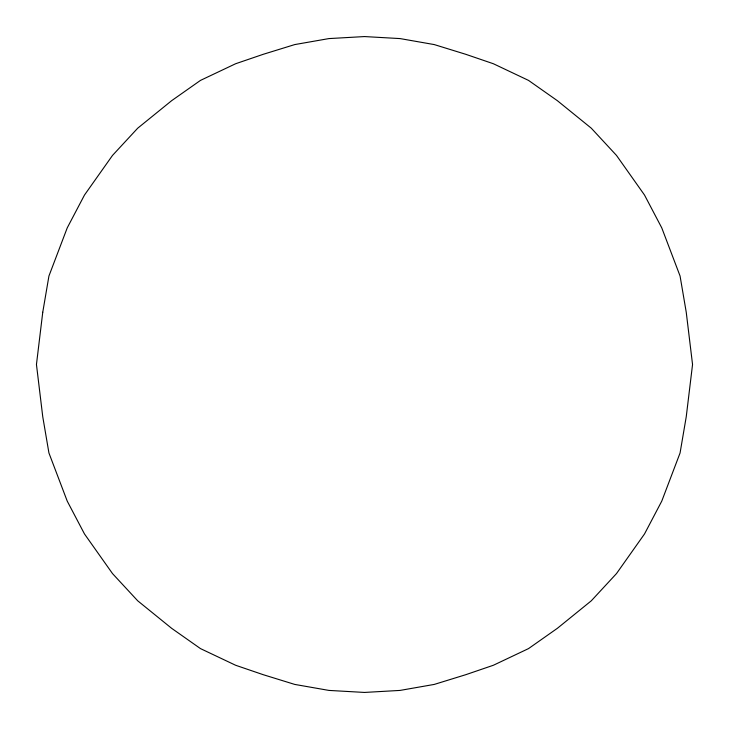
<?xml version="1.0" encoding="UTF-8"?>
<svg xmlns="http://www.w3.org/2000/svg" width="729" height="729" viewBox="0 0 729 729"><rect width="100%" height="100%" fill="white"/><g stroke="black" fill="none" stroke-linecap="round" stroke-linejoin="round"><path stroke-width="1.09" d="M42.756 312.249L36.45 364.5L42.756 416.751L48.934 452.991L67.241 501.142L84.491 533.965L112.503 573.577L137.708 600.805L171.625 628.307L200.475 648.6L235.622 665.258L263.242 674.699L294.753 684.422L328.943 690.418L364.5 692.432L400.057 690.418L434.247 684.422L465.758 674.699L493.378 665.258L528.525 648.6L557.375 628.307L591.292 600.805L616.497 573.577L644.509 533.965L661.759 501.142L680.066 452.991L686.244 416.751L692.55 364.5L686.244 312.249L680.066 276.009L661.759 227.858L644.509 195.035L616.497 155.423L591.292 128.195L557.375 100.693L528.525 80.4L493.378 63.742L465.758 54.301L434.247 44.578L400.057 38.582L364.5 36.568L328.943 38.582L294.753 44.578L263.242 54.301L235.622 63.742L200.475 80.4L171.625 100.693L137.708 128.195L112.503 155.423L84.491 195.035L67.241 227.858L48.934 276.009L42.756 312.249"/></g></svg>
